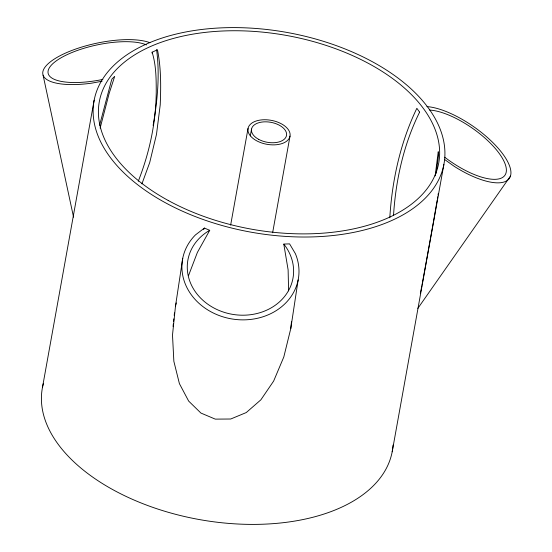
<?xml version="1.0" encoding="UTF-8"?>
<svg xmlns="http://www.w3.org/2000/svg" width="552" height="552" viewBox="0 0 552 552"><rect width="100%" height="100%" fill="white"/><g stroke="black" fill="none" stroke-linecap="round" stroke-linejoin="round"><path stroke-width="0.83" d="M389.802 217.792C392.099 180.152 400.414 142.395 416.85 108.302L419.617 112.132C403.747 144.141 395.784 179.779 393.535 215.294M173.059 326.494L173.321 323.948M173.583 321.402L173.845 318.856M174.197 315.461L174.46 312.908M182.753 258.26L175.488 306.153L172.5 335.064L173.859 361.325L179.407 383.633L188.66 401.09L200.914 413.055L215.273 419.127L230.729 419.009L246.261 412.558L260.868 399.827L273.64 381.073L283.811 356.965L290.752 328.681L298.149 279.926M290.752 328.681L291.477 321.844M435.155 175.915L438.24 151.71L438.661 154.781L436.046 173.445M437.198 200.093L433.603 221M437.481 198.416L437.764 196.74M438.046 195.063L438.329 193.386M433.458 221.835L422.045 284.887M42.442 387.587L94.15 100.209M230.639 225.133L248.027 128.492M250.311 135.889L251.533 129.106M272.626 232.778L290.014 136.13A21.335 12.178 10.2 0 0 260.454 120.032A21.335 12.178 10.2 0 0 256.597 140.767A21.335 12.178 10.2 0 0 290.014 136.13M392.182 451.791L443.891 164.413A177.792 101.471 10.2 0 0 198.085 29.946A177.792 101.471 10.2 0 0 165.089 202.577A177.792 101.471 10.2 0 0 443.891 164.413M420.369 293.305L421.873 285.729M99.595 125.228L111.152 81.586L112.001 78.936L114.699 76.355L109.199 93.254L100.133 128.099M153.118 125.442C157.472 100.54 159.942 74.913 156.595 49.721M175.488 306.153L176.267 302.903M138.262 181.277C149.93 151.641 156.554 119.881 156.23 87.975C156.181 76.038 155.74 63.721 152.131 52.261L157.451 49.714C161.115 67.834 160.998 86.491 160.218 104.908L156.492 134.343L149.723 162.529L141.912 183.892M188.473 275.745L197.395 252.402L209.719 230.315L204.433 228.066L195.456 234.904A58.719 50.584 8.6 0 0 230.508 318.704A58.719 50.584 8.6 0 0 295.389 253.672L289.586 243.88L283.783 244.074L288.116 269.845L288.599 290.863M203.605 229.542L204.433 228.066M419.368 112.498L419.617 112.132M417.823 308.402L510.441 176.122M102.079 81.241L91.639 83.159A58.719 19.237 -12.1 0 1 52.654 60.168A58.719 19.237 -12.1 0 1 149.951 42.718M444.422 159.369L454.179 166.304A58.719 21.887 35 0 0 508.571 163.523A58.719 21.887 35 0 0 426.91 106.605M43.09 75.182L73.561 217.171M152.11 52.067L152.262 53.585M429.663 110.069A53.337 19.886 35 0 1 488.761 141.609A53.337 19.886 35 0 1 500.54 178.427A53.337 19.886 35 0 1 444.753 157.251M102.886 79.419A53.337 17.478 -12.1 0 1 49.011 75.355A53.337 17.478 -12.1 0 1 82.731 48.659A53.337 17.478 -12.1 0 1 146.446 44.933M283.887 244.191A53.33 45.94 8.6 0 1 271.129 307.899A53.33 45.94 8.6 0 1 197.029 294.03A53.33 45.94 8.6 0 1 209.712 230.308M393.065 445.043A177.792 101.471 10.2 0 1 200.466 519.756A177.792 101.471 10.2 0 1 43.394 383.44M258.667 139.339A17.781 10.15 10.2 0 0 286.516 135.475A17.781 10.15 10.2 0 0 261.889 122.061A17.781 10.15 10.2 0 0 258.667 139.339M168.208 200.473A172.459 98.428 10.2 0 0 438.647 163.447A172.459 98.428 10.2 0 0 200.21 33.017A172.459 98.428 10.2 0 0 168.208 200.473"/></g></svg>
